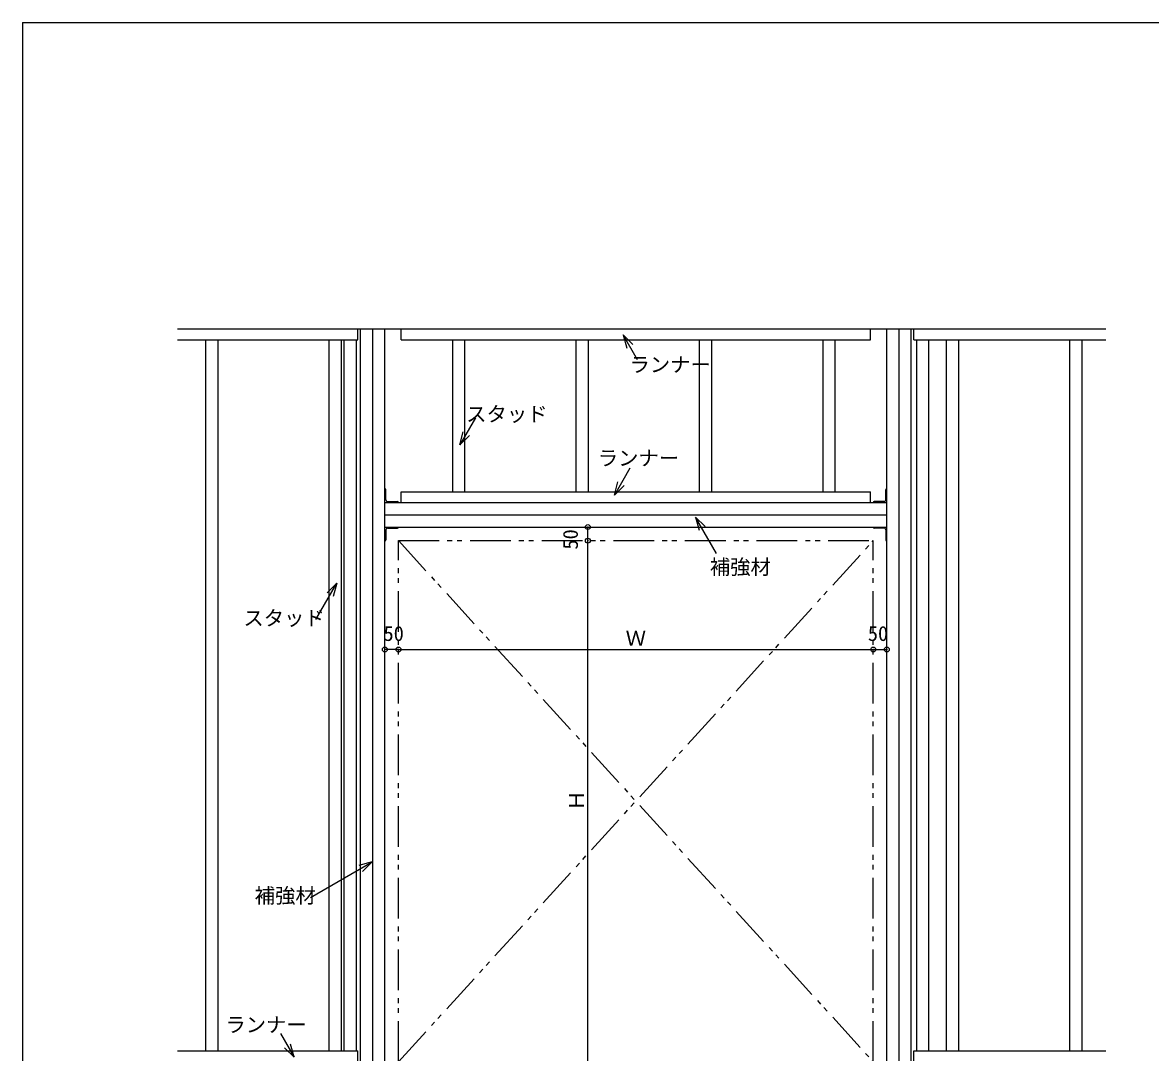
# Model space of a CAD drawing. Units: millimetres on the paper, enlarged 5 times, with parts at other scales. Extents: x -688 to 687, y -487 to 475.
# Drawn here: x -688 to 5, y -157 to 475 of the extents above; entities that cross this region are included whole.
import ezdxf
from ezdxf.enums import TextEntityAlignment as Align

# ---------------------------------------------------------------- set-up
doc = ezdxf.new("R2010")
doc.units = ezdxf.units.MM
doc.header["$LTSCALE"] = 5
doc.header["$PDMODE"] = 32
doc.header["$PDSIZE"] = 3
doc.linetypes.add('DOUBLE_CHAIN1', pattern=[8.8, 5, -1, 0.6, -0.6, 0.6, -1])
for name, color, linetype in [('1-1_中線', 7, 'Continuous'), ('1-2_太線１', 3, 'Continuous'), ('1-5_寸法', 4, 'Continuous'), ('1-6_文字', 4, 'Continuous'), ('1-8_隠線', 4, 'DOUBLE_CHAIN1'), ('F-3_太線２', 7, 'Continuous')]:
    doc.layers.add(name, color=color, linetype=linetype)
doc.styles.add('ＭＳ ゴシック', font='')
doc.styles.get('ＭＳ ゴシック').set_extended_font_data('MS Gothic')

msp = doc.modelspace()

# ---------------------------------------------------------------- linework, layer by layer
at = {"layer": '1-1_中線'}
for p, q in [((-592.414, 287.123), (-22.206, 287.123)), ((-455.099, 280.456), (-455.099, 287.123)), ((-166.765, 280.456), (-166.765, 287.123)), ((-140.099, 280.456), (-140.099, 287.123)), ((-575.099, -156.211), (-575.099, 280.456)), ((-567.599, -156.211), (-567.599, 280.456)), ((-499.265, -156.211), (-499.265, 280.456)), ((-491.765, -156.211), (-491.765, 280.456)), ((-490.099, -156.211), (-490.099, 280.456)), ((-482.599, -156.211), (-482.599, 280.456)), ((-455.099, 280.456), (-166.765, 280.456)), ((-423.432, 187.123), (-423.432, 280.456)), ((-415.932, 187.123), (-415.932, 280.456)), ((-347.599, 187.123), (-347.599, 280.456)), ((-340.099, 187.123), (-340.099, 280.456)), ((-271.765, 187.123), (-271.765, 280.456)), ((-264.265, 187.123), (-264.265, 280.456)), ((-195.932, 187.123), (-195.932, 280.456)), ((-188.432, 187.123), (-188.432, 280.456)), ((-140.099, 280.456), (-22.206, 280.456)), ((-138.432, -156.211), (-138.432, 280.456)), ((-130.932, -156.211), (-130.932, 280.456)), ((-120.099, -156.211), (-120.099, 280.456)), ((-112.599, -156.211), (-112.599, 280.456)), ((-44.265, -156.211), (-44.265, 280.456)), ((-36.765, -156.211), (-36.765, 280.456)), ((-455.099, 180.456), (-455.099, 187.123)), ((-455.099, 187.123), (-166.765, 187.123)), ((-166.765, 180.456), (-166.765, 187.123)), ((-465.099, 180.456), (-156.765, 180.456)), ((-465.099, 165.456), (-156.765, 165.456)), ((-592.414, -156.211), (-481.765, -156.211)), ((-481.765, -162.877), (-481.765, -156.211)), ((-140.099, -156.211), (-22.206, -156.211)), ((-140.099, -162.877), (-140.099, -156.211))]:
    msp.add_line(p, q, dxfattribs=at)
msp.add_lwpolyline([(-592.414, 280.456), (-481.765, 280.456), (-481.765, 287.123)], dxfattribs=at)
at = {"layer": '1-2_太線１', "color": 2}
msp.add_line((-592.414, 287.123), (-22.206, 287.123), dxfattribs=at)
at = {"layer": '1-2_太線１'}
for p, q in [((-472.599, -162.877), (-472.599, 287.123)), ((-149.265, -162.877), (-149.265, 287.123)), ((-464.932, 188.789), (-465.099, 188.789)), ((-464.432, 182.123), (-464.432, 188.289)), ((-157.432, 182.123), (-157.432, 188.289)), ((-156.932, 188.789), (-156.765, 188.789)), ((-463.432, 181.123), (-457.265, 181.123)), ((-456.765, 180.623), (-456.765, 180.456)), ((-165.099, 180.623), (-165.099, 180.456)), ((-158.432, 181.123), (-164.599, 181.123)), ((-465.099, 172.956), (-156.765, 172.956)), ((-464.432, 163.789), (-464.432, 157.623)), ((-463.432, 164.789), (-457.265, 164.789)), ((-456.765, 165.289), (-456.765, 165.456)), ((-165.099, 165.289), (-165.099, 165.456)), ((-158.432, 164.789), (-164.599, 164.789)), ((-157.432, 163.789), (-157.432, 157.623)), ((-464.932, 157.123), (-465.099, 157.123)), ((-156.932, 157.123), (-156.765, 157.123))]:
    msp.add_line(p, q, dxfattribs=at)
for centre, radius, start, end in [((-464.932, 188.289), 0.5, 0, 90), ((-156.932, 188.289), 0.5, 90, 180), ((-463.432, 182.123), 1, 180, 270), ((-457.265, 180.623), 0.5, 0, 90), ((-164.599, 180.623), 0.5, 90, 180), ((-158.432, 182.123), 1, 270, 0), ((-463.432, 163.789), 1, 90, 180), ((-457.265, 165.289), 0.5, 270, 0), ((-164.599, 165.289), 0.5, 180, 270), ((-158.432, 163.789), 1, 0, 90), ((-464.932, 157.623), 0.5, 270, 0), ((-156.932, 157.623), 0.5, 180, 270)]:
    msp.add_arc(centre, radius, start, end, dxfattribs=at)
at = {"layer": '1-5_寸法'}
for p, q in [((-340.419, 157.123), (-340.419, 165.456)), ((-340.419, -162.877), (-340.419, 157.123)), ((-456.765, 90.274), (-465.099, 90.274)), ((-456.765, 90.274), (-165.099, 90.274)), ((-165.099, 90.274), (-156.765, 90.274))]:
    msp.add_line(p, q, dxfattribs=at)
at = {"layer": '1-5_寸法', "color": 7}
for p in [(-340.419, 165.456), (-340.419, 157.123), (-465.099, 90.274), (-456.765, 90.274), (-165.099, 90.274), (-156.765, 90.274)]:
    msp.add_point(p, dxfattribs=at)
at = {"layer": '1-5_寸法', "color": 3}
for p in [(-340.419, 157.123), (-456.765, 90.274), (-165.099, 90.274)]:
    msp.add_point(p, dxfattribs=at)
at = {"layer": '1-6_文字', "color": 7}
for p, q in [((-480.099, -162.877), (-480.099, 287.123)), ((-465.099, -162.877), (-465.099, 287.123)), ((-156.765, -162.877), (-156.765, 287.123)), ((-141.765, -162.877), (-141.765, 287.123))]:
    msp.add_line(p, q, dxfattribs=at)
at = {"layer": '1-6_文字'}
for p, q in [((-318.713, 283.461), (-312.82, 277.568)), ((-409.52, 232.47), (-419.09, 215.895)), ((-419.09, 215.895), (-416.933, 223.944)), ((-419.09, 215.895), (-413.197, 221.787)), ((-324.112, 185.106), (-318.219, 190.998)), ((-274.298, 171.611), (-272.141, 163.562)), ((-274.298, 171.611), (-268.406, 165.719)), ((-261.339, 149.166), (-274.298, 171.611)), ((-494.668, 130.918), (-500.561, 125.025)), ((-473.012, -40.134), (-481.061, -42.291)), ((-520.826, -160.154), (-526.719, -154.262))]:
    msp.add_line(p, q, dxfattribs=at)
for points in [[(-309.926, 268.241), (-318.713, 283.461), (-316.556, 275.411)], [(-314.542, 201.681), (-324.112, 185.106), (-321.955, 193.155)], [(-507.494, 108.704), (-494.668, 130.918), (-496.825, 122.869)], [(-510.75, -61.922), (-473.012, -40.134), (-478.904, -46.026)], [(-529.234, -145.592), (-520.826, -160.154), (-522.983, -152.105)]]:
    msp.add_lwpolyline(points, dxfattribs=at)
at = {"layer": '1-8_隠線'}
for p, q in [((-456.765, -162.877), (-456.765, 157.123)), ((-456.765, 157.123), (-165.099, 157.123)), ((-456.765, 157.123), (-165.099, -162.877)), ((-456.765, -162.877), (-165.099, 157.123)), ((-456.765, -162.877), (-456.765, 157.123)), ((-165.099, -162.877), (-165.099, 157.123))]:
    msp.add_line(p, q, dxfattribs=at)
at = {"layer": 'F-3_太線２', "color": 3}
for q in [(687.333, 475.25), (-687.667, -474.75)]:
    msp.add_line((-687.667, 475.25), q, dxfattribs=at)

# ---------------------------------------------------------------- texts
at = {"layer": '1-5_寸法', "style": 'ＭＳ ゴシック'}
for s, p in [('50', (-343.803, 151.637)), ('Ｈ', (-340.003, -8.711))]:
    msp.add_text(s, height=9.164, rotation=90, dxfattribs=at).set_placement(p, align=Align.BOTTOM_LEFT)
for s, p in [('50', (-465.932, 92.774)), ('50', (-168.432, 92.774)), ('Ｗ', (-317.182, 89.857))]:
    msp.add_text(s, height=9.164, dxfattribs=at).set_placement(p, align=Align.BOTTOM_LEFT)
at = {"layer": '1-6_文字', "style": 'ＭＳ ゴシック'}
for s, p in [('ランナー', (-314.87, 257.899)), ('スタッド', (-415.176, 227.531)), ('ランナー', (-334.337, 200.474)), ('補強材', (-265.506, 133.662)), ('スタッド', (-552.019, 102.258)), ('補強材', (-545.06, -68.161)), ('ランナー', (-563.09, -147.462))]:
    msp.add_text(s, height=9.164, dxfattribs=at).set_placement(p, align=Align.BOTTOM_LEFT)

doc.saveas('drawing.dxf')
